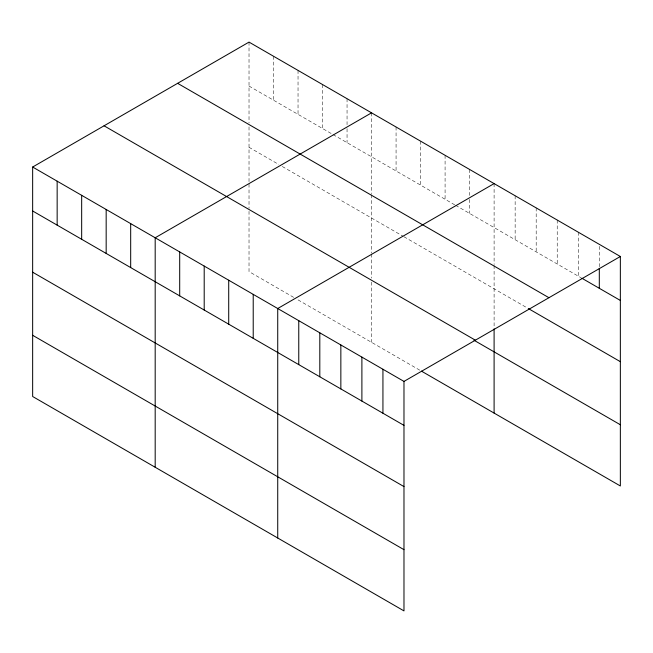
<?xml version="1.0" encoding="UTF-8"?>
<svg xmlns="http://www.w3.org/2000/svg" width="653" height="653" viewBox="0 0 653 653"><rect width="100%" height="100%" fill="white"/><g stroke="black" fill="none" stroke-linecap="round" stroke-linejoin="round"><path stroke-width="0.49" stroke-dasharray="3.27 2.45" d="M249.022 86.065L332.173 134.069M333.046 134.575L454.708 204.822M455.59 205.328L580.901 277.672M249.022 147.292L278.782 164.474M282.284 166.491L403.072 236.231M403.946 236.737L527.412 308.02M293.662 297.36L249.022 271.591L249.022 211.343M298.037 299.89L420.573 370.635M599.307 246.336L599.307 267.322M578.264 232.19L578.264 276.154M557.221 220.045L557.221 264.008M536.186 207.891L536.186 251.854M515.144 195.745L515.144 239.708M494.101 183.599L494.101 264.489M494.101 265.461L494.101 326.827M469.589 169.445L469.589 195.427M469.589 199.418L469.589 213.409M445.085 155.3L445.085 199.263M420.573 141.146L420.573 185.109M396.069 127L396.069 170.964M371.565 112.847L371.565 193.737M371.565 194.716L371.565 253.078M371.565 254.082L371.565 278.113M371.565 282.088L371.565 342.335M347.053 98.701L347.053 124.682M347.053 128.674L347.053 142.664M322.549 84.555L322.549 128.51M298.037 70.402L298.037 114.365M273.534 56.256L273.534 100.219M249.022 42.102L249.022 122.993M249.022 126.878L249.022 208.364"/><path stroke-width="0.98" d="M32.65 167.029L403.978 381.409L403.978 610.898L32.65 396.51L32.65 167.029L249.022 42.102L620.35 256.49L620.35 485.971L421.454 371.141M371.565 112.847L155.185 237.774L155.185 467.262M494.101 183.599L277.729 308.518L277.729 538.007M403.978 381.409L620.35 256.49M581.774 278.178L620.35 300.445M177.624 83.331L548.944 297.711M528.293 308.526L620.35 361.672M104.056 125.8L475.376 340.189M473.972 340.237L620.35 424.752M32.65 210.984L403.978 425.372M32.65 272.211L403.978 486.591M32.65 335.291L403.978 549.671M599.307 268.318L599.307 288.3M494.101 328.834L494.101 413.088M382.936 369.263L382.936 413.227M361.893 357.109L361.893 401.073M340.85 344.964L340.85 388.927M319.807 332.818L319.807 376.781M298.764 320.664L298.764 364.627M253.217 294.372L253.217 338.336M228.713 280.219L228.713 324.182M204.201 266.073L204.201 310.036M179.697 251.919L179.697 295.882M130.682 223.62L130.682 267.583M106.17 209.474L106.17 253.437M81.666 195.32L81.666 239.284M57.154 181.175L57.154 225.138"/></g></svg>
